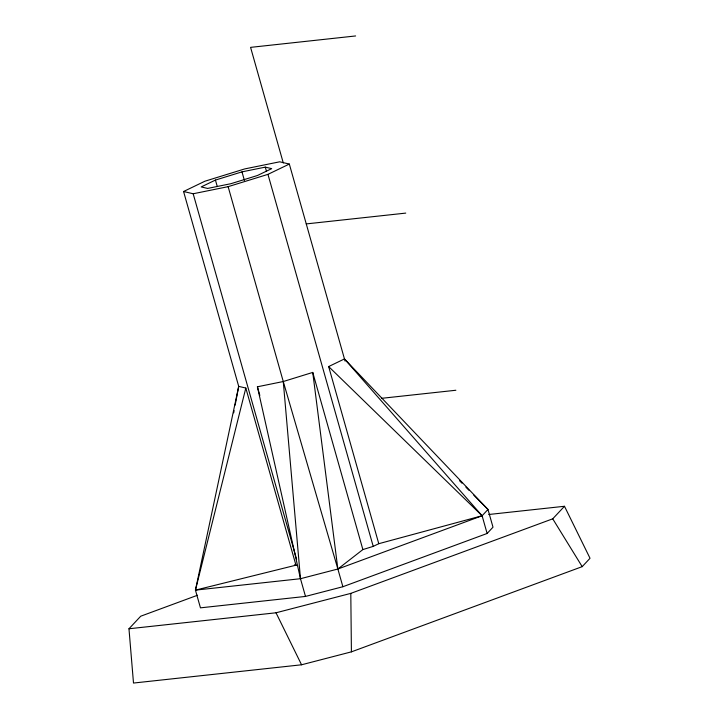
<?xml version="1.0" encoding="UTF-8"?>
<svg xmlns="http://www.w3.org/2000/svg" width="719" height="719" viewBox="0 0 719 719"><rect width="100%" height="100%" fill="white"/><g stroke="black" fill="none" stroke-linecap="round" stroke-linejoin="round"><path stroke-width="1.08" d="M233.693 412.85L234.115 410.639M235.158 405.121L238.708 386.373L183.57 191.506L204.933 181.206L244.766 168.911L279.718 161.802L289.326 164.067L345.075 361.091M195.442 590.128L238.708 386.373L245.817 388.044L295.949 565.188L195.442 590.128L200.457 607.843L305.494 596.428L342.882 586.731L487.123 533.471L493 527.189L487.985 509.474L344.464 358.934L328.655 366.555L378.778 543.699L373.224 546.377L362.879 549.577L337.867 569.017L300.479 578.714L195.442 590.128L245.817 388.044M488.74 514.498L564.487 506.275L590.029 558.277L582.192 566.644L351.411 651.854L301.558 664.787L133.5 683.05L128.971 628.766L140.726 616.21L197.518 595.242M128.971 628.766L276.015 612.786L350.8 593.382L552.731 518.821L564.487 506.275M215.439 180.065L201.194 186.931L207.602 188.432L230.898 183.705L257.456 175.499L271.701 168.641L265.293 167.132L241.988 171.868L215.439 180.065L217.273 186.545M183.57 191.506L193.177 193.762L228.13 186.661L267.953 174.358L289.326 164.067M305.494 596.428L300.479 578.714L257.402 386.786L283.268 381.528L312.747 372.424L362.879 549.577M378.778 543.699L482.107 515.757L487.985 509.474L473.794 495.13M355.617 35.95L250.58 47.364L283.286 162.943M306.24 223.915L405.75 213.103M381.798 398.299L455.873 390.255M294.413 564.828L297.612 565.583M328.655 366.555L482.107 515.757L487.123 533.471M459.594 480.786L461.958 483.177M465.903 487.167L469.058 490.349M344.464 358.934L482.107 515.757L337.867 569.017L342.882 586.731M552.731 518.821L582.192 566.644M276.015 612.786L301.558 664.787M228.13 186.661L283.268 381.528L337.867 569.017L312.747 372.424M267.953 174.358L373.224 546.377M265.293 167.132L266.515 171.455M241.988 171.868L244.433 180.505M257.402 386.786L259.847 395.423M193.177 193.762L296.614 559.31M283.268 381.528L300.479 578.714M350.8 593.382L351.411 651.854"/></g></svg>
